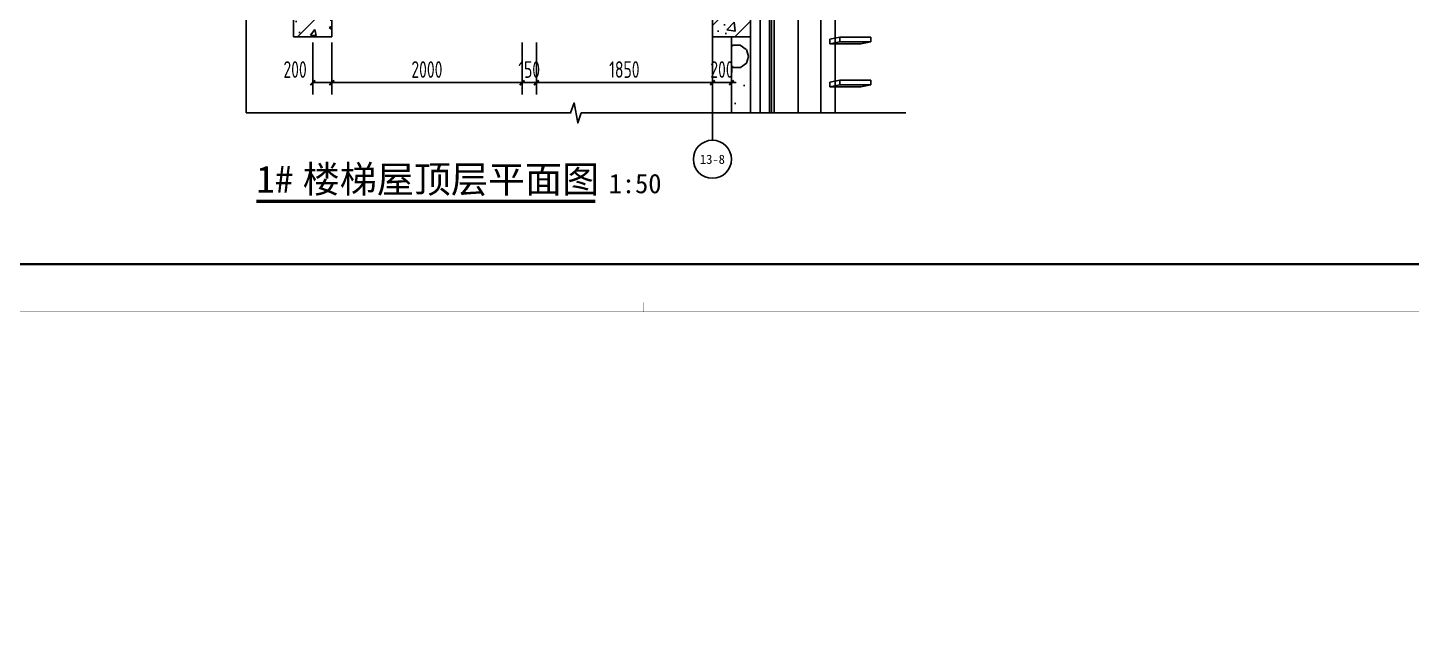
# Model space of a CAD drawing. Extents: x 116425 to 211028, y 11881 to 56060.
# Drawn here: x 136228 to 150766, y 11881 to 18243 of the extents above; entities that cross this region are included whole.
import ezdxf
from ezdxf.enums import TextEntityAlignment as Align
from ezdxf.xclip import XClip

# ---------------------------------------------------------------- set-up
doc = ezdxf.new("R2010")
doc.units = 0
doc.header["$LTSCALE"] = 1000
doc.header["$MEASUREMENT"] = 0
doc.header["$XCLIPFRAME"] = 0
doc.linetypes.add('X-104 13#平面$0$DASH', pattern=[0.35, 0.25, -0.1])
doc.linetypes.add('X-104 13#平面$0$DOTE', pattern=[2.42, 2, -0.2, 0.02, -0.2])
for name, color, linetype in [('01-标注_尺寸', 124, 'Continuous'), ('01-标注_符号', 200, 'Continuous'), ('01-标注_轴线坐标', 132, 'Continuous'), ('02-TEXT_轴号', 7, 'Continuous'), ('13#楼幕墙$0$A-C_玻璃幕墙', 140, 'Continuous'), ('13#楼幕墙$0$D-铝板', 181, 'Continuous'), ('DIM_SYMB', 3, 'Continuous'), ('X-104 13#平面$0$A-O_屋面', 201, 'Continuous'), ('X-104 13#平面$0$A-SUR_保温', 222, 'Continuous'), ('X-104 13#平面$0$A-TECH_结构', 21, 'Continuous'), ('X-104 13#平面$0$A_AXIS-轴线', 36, 'X-104 13#平面$0$DOTE'), ('X-104 13#平面$0$EH_石材', 116, 'Continuous'), ('X-104 13#平面$0$X-104 13#平面$0$A-TECH_结构', 21, 'Continuous'), ('X-104 13#平面$1$05-填充_天正', 26, 'Continuous'), ('X-104 13#平面$1$A_STR-砌块墙', 121, 'Continuous'), ('X-104 13#平面$1$A_STR-砼柱', 51, 'Continuous'), ('建-标注-文本', 254, 'Continuous')]:
    doc.layers.add(name, color=color, linetype=linetype)
doc.layers.add('104-13 B0核心筒$0$04-不打印_辅助线', color=165, linetype='Continuous', plot=False)
doc.styles.add('_TCH_AXIS', font='STXIHEI_0.TTF', dxfattribs={"width": 0.75})
doc.styles.add('_TCH_DIM_T3', font='ROS1', dxfattribs={"width": 0.8, "bigfont": 'JD'})
doc.styles.get("Standard").update_dxf_attribs({"font": 'STXIHEI_0.TTF'})
doc.dimstyles.new('_TCH_ARCH&&50', dxfattribs={"dimtxt": 175, "dimasz": 50, "dimexe": 125, "dimexo": 150, "dimgap": 50, "dimtad": 1, "dimdec": 0, "dimzin": 0, "dimdsep": 46, "dimtxsty": '_TCH_DIM_T3', "dimblk": 'ARCHTICK', "dimcen": 0.09, "dimclrt": 7, "dimazin": 2, "dimtfac": 1, "dimtdec": 0, "dimtix": 1, "dimtmove": 2, "dimatfit": 3, "dimfxl": 0, "dimtolj": 1, "dimtzin": 0, "dimarcsym": 0})
pattern_1 = [(45, (0, 0), (-176.7767, 176.7767), []), (50, (0, 0), (717.2602, -62.7521), [75, -825]), (355, (0, 0), (-138.7513, 752.192), [60, -660]), (100.4514, (59.8, -5.2), (578.5094, 689.4395), [63.7402, -701.142]), (46.1842, (0, 200), (1067.241, -165.519), [112.5, -1237.5]), (96.6356, (88.9, 186.2), (934.663, 974.118), [95.61, -1051.713]), (351.1842, (0, 200), (934.662, 974.119), [90, -990]), (21, (100, 150), (596.907, -402.619), [75, -825]), (326, (100, 150), (243.3153, 725.15), [60, -660]), (71.4514, (149.74, 116.45), (840.2226, 322.5305), [63.7402, -701.142]), (37.5, (0, 0), (12.15986, 332.89385), [0, -652, 0, -670, 0, -662.5]), (7.5, (0, 0), (263.0695, 394.4117), [0, -382, 0, -637, 0, -252.5]), (327.5, (-223, 0), (533.82244, -22.55487), [0, -250, 0, -780, 0, -1035]), (317.5, (-323, 0), (583.1862, 100.105), [0, -325, 0, -518, 0, -735])]

# ---------------------------------------------------------------- blocks, each defined once
blk = doc.blocks.new('X-104 13#平面$0$轴网')
at = {"layer": 'X-104 13#平面$0$A_AXIS-轴线', "linetype": 'X-104 13#平面$0$DOTE'}
blk.add_line((57500, -7401), (57500, 24620.3), dxfattribs=at)
blk = doc.blocks.new('图框-A1')
for points, const_width in [([(0, 0), (841, 0), (841, 594), (0, 594)], 0.05), ([(766, 584), (25, 584), (25, 10), (766, 10)], 0.5)]:
    blk.add_lwpolyline(points, close=True, dxfattribs=dict(const_width=const_width))
blk = doc.blocks.new('X-104 13#平面$0$zzzzx')
at = {"layer": 'X-104 13#平面$0$A_AXIS-轴线', "linetype": 'X-104 13#平面$0$DOTE'}
blk.add_line((57500, -7401), (57500, 28620.3), dxfattribs=at)
blk = doc.blocks.new('13#楼幕墙$0$llllei')
for p, q in [((325, 50), (0, 50)), ((0, 50), (0, 0)), ((0, 0), (325, 0)), ((325, 0), (325, 50))]:
    blk.add_line(p, q)
for points in [[(0, 50), (-105, 29)], [(-105, 29), (-105, -21)], [(0, 0), (-105, -21)], [(325, 0), (220, -21)], [(-105, -21), (220, -21)]]:
    blk.add_lwpolyline(points)
blk = doc.blocks.new('13#楼幕墙')
at = {"layer": '13#楼幕墙$0$A-C_玻璃幕墙'}
blk.add_line((58400, 123700), (58400, 143760), dxfattribs=at)
at = {"layer": '13#楼幕墙$0$D-铝板'}
blk.add_lwpolyline([(58790, 143760), (58640, 143760), (58640, 123600), (58790, 123450), (58790, 143760)], close=True, dxfattribs=at)
for p in [(58840, 133346), (58840, 132896)]:
    blk.add_blockref('13#楼幕墙$0$llllei', p, dxfattribs=at)
blk = doc.blocks.new('X-104 13#平面$0$A$C45D52E12')
at = {"layer": 'X-104 13#平面$0$X-104 13#平面$0$A-TECH_结构'}
blk.add_lwpolyline([(58300, -18800), (58300, 820), (53473, 4870), (38300, -3873), (38300, -8100), (12610, -8100), (4602, -2800), (-400, -2800), (-400, -20400), (22000, -20400), (22000, -18800)], close=True, dxfattribs=at)
blk = doc.blocks.new('X-104 13#平面')
at = {"layer": 'X-104 13#平面$1$05-填充_天正'}
h = blk.add_hatch(dxfattribs=at)
h.set_pattern_fill('钢筋混凝土', color=256, scale=100, style=0)
h.set_pattern_definition(pattern_1)
h.paths.add_polyline_path([(53100, 133400), (53500, 133400), (53500, 133800), (53100, 133800)])
h = blk.add_hatch(dxfattribs=at)
h.set_pattern_fill('钢筋混凝土', color=256, scale=100, style=0)
h.set_pattern_definition(pattern_1)
h.paths.add_polyline_path([(57500, 133400), (57900, 133400), (57900, 133800), (57500, 133800)])
h = blk.add_hatch(dxfattribs=at)
h.set_pattern_fill('加气混凝土', color=256, scale=100, style=0)
h.set_pattern_definition([(0, (354, -366), (600, 1200), [0, -1200]), (0, (-348, -528), (600, 1200), [0, -1200]), (0, (42, -540), (600, 1200), [0, -1200]), (0, (468, -186), (600, 1200), [0, -1200]), (0, (-30, -600), (600, 1200), [0, -1200]), (0, (588, 570), (600, 1200), [0, -1200]), (0, (222, 474), (600, 1200), [0, -1200]), (0, (414, 324), (600, 1200), [0, -1200]), (0, (-564, 300), (600, 1200), [0, -1200]), (0, (24, 246), (600, 1200), [0, -1200]), (0, (-204, -60), (600, 1200), [0, -1200]), (0, (-192, -510), (600, 1200), [0, -1200]), (0, (258, -558), (600, 1200), [0, -1200]), (0, (588, -30), (600, 1200), [0, -1200]), (0, (-534, -216), (600, 1200), [0, -1200]), (0, (-432, -12), (600, 1200), [0, -1200]), (0, (36, -96), (600, 1200), [0, -1200]), (0, (-132, -270), (600, 1200), [0, -1200]), (0, (-228, 126), (600, 1200), [0, -1200]), (0, (-78, 576), (600, 1200), [0, -1200]), (0, (-486, -468), (600, 1200), [0, -1200]), (0, (174, 330), (600, 1200), [0, -1200]), (0, (-384, 348), (600, 1200), [0, -1200]), (0, (-480, 504), (600, 1200), [0, -1200]), (130.601294, (514.286, 194.286), (-2999.999967, 3600.000016), [52.683, -22074.222]), (18.43495, (428.57, 217.14), (3000, 1200), [54.2105, -7535.256]), (90, (428.6, 165.7), (600, 1200), [51.429, -2348.571]), (161.56505, (480, 148.57), (-3000.00002, 1199.9999), [54.2105, -7535.256]), (53.1301, (480, 148.57), (600, 1200), [57.143, -5942.857]), (135, (525.7, -462.86), (-600.0001, 1199.9999), [48.487, -3345.625]), (45, (457.14, -462.86), (600, 1200), [48.487, -3345.625]), (135, (491.43, -497.14), (-600.0001, 1199.9999), [48.487, -3345.625]), (45, (491.43, -497.14), (600, 1200), [48.487, -3345.625]), (116.56505, (-51.4, 342.9), (-0.0001, 2400), [63.888, -1277.753]), (180, (-80, 400), (-600, 1200), [68.571, -1131.4285]), (63.43495, (-177.1, 342.9), (5e-06, 2400), [63.888, -1277.753]), (116.56505, (-148.6, 285.7), (-0.0001, 2400), [63.888, -1277.753]), (0, (-148.6, 285.7), (600, 1200), [68.571, -1131.4285]), (63.43495, (-80, 285.7), (5e-06, 2400), [63.888, -1277.753]), (107.102728, (400, -62.857), (-1799.999931, 6000.00001), [77.723, -32565.805]), (143.972626, (377.14, 11.43), (-11399.999855, 8399.99999), [77.723, -16244.04]), (180, (314.3, 57.1), (-600, 1200), [74.286, -1125.714]), (36.02737, (177.14, 11.43), (11399.999916, 8399.99991), [77.723, -16244.04]), (71.56505, (154.29, -57.14), (1800, 6000), [72.281, -7517.186]), (107.102728, (177.143, -131.43), (-1799.999931, 6000.00001), [77.723, -32565.805]), (143.972626, (240, -177.14), (-11399.999855, 8399.99999), [77.723, -16244.04]), (0, (240, -177.1), (600, 1200), [74.286, -1125.714]), (36.02737, (314.29, -177.14), (11399.999916, 8399.99991), [77.723, -16244.04]), (71.56505, (377.14, -131.43), (1800, 6000), [72.281, -7517.186]), (150.25512, (411.43, 497.14), (-1800, 1199.99999), [46.07, -9628.639]), (90, (371.4, 474.3), (600, 1200), [45.714, -2354.2855]), (29.74488, (371.43, 474.29), (1800, 1200), [46.07, -9628.639]), (116.56505, (131.4, -354.3), (-0.0001, 2400), [63.888, -1277.753]), (168.69007, (102.86, -297.14), (-5400, 1199.99997), [58.2745, -12179.371]), (41.185925, (0, -325.714), (14999.99991, 13199.999885), [60.744, -25451.604]), (90, (0, -382.86), (600, 1200), [57.143, -2342.857]), (138.814074, (45.714, -422.857), (-14999.999733, 13200.000084), [60.744, -25451.604]), (16.699244, (45.714, -422.857), (19799.99985, 5999.999937), [59.659, -24997.075]), (60.945396, (102.86, -405.714), (599.999998, 1199.99999), [58.832, -24650.679]), (109.983106, (-371.43, 148.57), (-3000.000011, 8399.999978), [66.884, -28024.395]), (155.556045, (-394.286, 211.43), (-7800.00003, 3599.999925), [69.046, -28930.263]), (24.443955, (-520, 211.43), (7800.000004, 3599.999983), [69.046, -28930.263]), (70.016893, (-542.857, 148.57), (3000.000009, 8399.99998), [66.884, -28024.395]), (109.983106, (-520, 85.714), (-3000.000011, 8399.999978), [66.884, -28024.395]), (160.01689, (-457.14, 62.86), (-3000, 1199.999945), [66.884, -13978.755]), (19.98311, (-457.14, 62.86), (2999.99998, 1200), [66.884, -13978.755]), (70.016893, (-394.286, 85.714), (3000.000009, 8399.99998), [66.884, -28024.395]), (122.00538, (74.29, 40), (-600.00008, 1199.99994), [53.9085, -11266.868]), (18.43495, (-5.71, 68.57), (3000, 1200), [54.2105, -7535.256]), (90, (-5.7, 17.14), (600, 1200), [51.429, -2348.571]), (161.56505, (45.71, 0), (-3000.00002, 1199.9999), [54.2105, -7535.256]), (54.46232, (45.714, 0), (4199.999994, 5999.99999), [49.156, -20596.423]), (116.56505, (-274.3, -251.4), (-0.0001, 2400), [63.888, -1277.753]), (180, (-302.9, -194.3), (-600, 1200), [62.857, -1137.143]), (59.03624, (-400, -251.43), (600, 1199.999994), [66.6395, -13927.644]), (120.96376, (-365.71, -308.57), (-600.00008, 1199.999945), [66.6395, -13927.644]), (0, (-365.7, -308.6), (600, 1200), [62.857, -1137.143]), (63.43495, (-302.9, -308.6), (5e-06, 2400), [63.888, -1277.753])])
h.paths.add_polyline_path([(57700, 127500), (57900, 127500), (57900, 133400), (57700, 133400)])
at = {"layer": 'X-104 13#平面$0$A-O_屋面'}
blk.add_lwpolyline([(58400, 123700), (58400, 143760), (53305, 148035), (37800, 139100), (37800, 135000), (12500, 135000), (4492.6, 140300), (-900, 140300), (-900, 122100), (22100, 122100), (22100, 123700)], close=True, dxfattribs=at)
at = {"layer": 'X-104 13#平面$0$A-SUR_保温'}
blk.add_line((58000, 133700), (58000, 127000), dxfattribs=at)
at = {"layer": 'X-104 13#平面$0$A-TECH_结构', "linetype": 'X-104 13#平面$0$DASH'}
blk.add_lwpolyline([(58100, 124000), (58100, 143620), (53261.3, 147680.2), (38100, 138926.8), (38100, 134700), (12409.7, 134700), (4402.3, 140000), (-600, 140000), (-600, 122400), (21800, 122400), (21800, 124000)], close=True, dxfattribs=at)
blk.add_lwpolyline([(57900, 143526.7), (53240, 147436.9), (38300, 138811.3), (38300, 134500), (12349.5, 134500), (4342.1, 139800), (-400, 139800), (-400, 122600), (21600, 122600), (21600, 124200), (57900, 124200), (57900, 143526.7)], dxfattribs=at)
at = {"layer": 'X-104 13#平面$0$EH_石材'}
blk.add_lwpolyline([(56250, 143000), (56250, 143250), (58150, 143250), (58150, 126850), (51900.4, 126850), (51900.4, 128100), (52150.4, 128100), (52150.4, 128070), (51930.4, 128070), (51930.4, 126880), (58120, 126880), (58120, 143220), (56280, 143220), (56280, 143000), (56250, 143000)], dxfattribs=at)
blk.add_lwpolyline([(52150.4, 131200), (52150.4, 131230), (51930.4, 131230), (51930.4, 134020), (52880, 134020), (52880, 140870), (53100, 140870), (53100, 140900), (52850, 140900), (52850, 134050), (51900.4, 134050), (51900.4, 131200)], close=True, dxfattribs=at)
at = {"layer": 'X-104 13#平面$1$A_STR-砌块墙'}
for p, q in [((57700, 133400), (57700, 127500)), ((57900, 133400), (57900, 127500))]:
    blk.add_line(p, q, dxfattribs=at)
at = {"layer": 'X-104 13#平面$1$A_STR-砼柱'}
for p, q in [((53100, 133800), (53100, 133400)), ((53500, 133400), (53500, 133800)), ((57500, 133800), (57500, 133400)), ((57900, 133400), (57900, 133800)), ((53100, 133400), (53500, 133400)), ((57500, 133400), (57900, 133400))]:
    blk.add_line(p, q, dxfattribs=at)
for name, p in [('X-104 13#平面$0$zzzzx', (0, 124800)), ('X-104 13#平面$0$A$C45D52E12', (-200, 142800)), ('X-104 13#平面$0$轴网', (0, 0))]:
    blk.add_blockref(name, p)
at = {"xscale": 100, "yscale": 100, "zscale": 100}
blk.add_blockref('图框-A1', (-10634.5, 42114.8), dxfattribs=at)
at = {"layer": 'X-104 13#平面$0$A-TECH_结构'}
blk.add_blockref('13#楼幕墙', (0, 0), dxfattribs=at)
blk = doc.blocks.new('104 轴线')
at = {"layer": 'Defpoints'}
blk.add_lwpolyline([(13135, -2670), (19996, 9914), (18926, 200140), (-165691, 199501, 0.064843), (-234306, 190322, 0.064894), (-298282, 163874), (-300993, 152958), (-177498, -41043), (-162540, -55229), (-143745, -84755), (-123037, -89354), (13135, -2670)], format="xyb", close=True, dxfattribs=at)
blk = doc.blocks.new('104-13 B0核心筒')
at = {"layer": '104-13 B0核心筒$0$04-不打印_辅助线'}
ref = blk.add_blockref('104 轴线', (287656, 163437), dxfattribs=dict(at, rotation=57.54087654753761))
XClip(ref).set_block_clipping_path([(-308258.2439484803, 159880.9876684749), (-256882.7738956955, 79110.5487782021), (-223300.1845035219, 100471.3503204154), (-274675.6545563068, 181241.7892106881)])
blk = doc.blocks.new('图框-A1+1-4')
for points, const_width in [([(0, 0), (1051, 0), (1051, 594), (0, 594)], 0.05), ([(976, 584), (25, 584), (25, 10), (976, 10)], 0.5)]:
    blk.add_lwpolyline(points, close=True, dxfattribs=dict(const_width=const_width))
at = {"const_width": 0.05}
blk.add_lwpolyline([(525.5, 0), (525.5, 2)], dxfattribs=at)
blk = doc.blocks.new('_ArchTick')
at = {"color": 0, "linetype": 'ByBlock', "const_width": 0.4}
blk.add_lwpolyline([(-0.5, -0.5), (0.5, 0.5)], dxfattribs=at)
blk = doc.blocks.new('*D441')
at = {"layer": '01-标注_尺寸', "color": 0, "lineweight": -2, "transparency": 16777216}
for p, q in [((139223, 18087), (139223, 17540)), ((139423, 18087), (139423, 17540)), ((139223, 17665), (139423, 17665))]:
    blk.add_line(p, q, dxfattribs=at)
at = {"layer": 'Defpoints', "color": 0, "transparency": 16777216}
for p in [(139223, 18237), (139423, 18237), (139423, 17665)]:
    blk.add_point(p, dxfattribs=at)
at = {"layer": '01-标注_尺寸', "color": 0, "lineweight": -2, "transparency": 16777216, "xscale": 50, "yscale": 50, "zscale": 50, "rotation": 180}
blk.add_blockref('_ArchTick', (139223, 17665), dxfattribs=at)
at = {"layer": '01-标注_尺寸', "color": 0, "lineweight": -2, "transparency": 16777216, "xscale": 50, "yscale": 50, "zscale": 50}
blk.add_blockref('_ArchTick', (139423, 17665), dxfattribs=at)
at = {"layer": '01-标注_尺寸', "color": 7, "transparency": 16777216, "insert": (139038, 17803), "char_height": 175, "attachment_point": 5, "style": '_TCH_DIM_T3'}
blk.add_mtext('\\A1;200', dxfattribs=at)
blk = doc.blocks.new('*D442')
at = {"layer": '01-标注_尺寸', "color": 0, "lineweight": -2, "transparency": 16777216}
for p, q in [((139423, 18087), (139423, 17540)), ((141423, 18087), (141423, 17540)), ((139423, 17665), (141423, 17665))]:
    blk.add_line(p, q, dxfattribs=at)
at = {"layer": 'Defpoints', "color": 0, "transparency": 16777216}
for p in [(139423, 18237), (141423, 18237), (141423, 17665)]:
    blk.add_point(p, dxfattribs=at)
at = {"layer": '01-标注_尺寸', "color": 0, "lineweight": -2, "transparency": 16777216, "xscale": 50, "yscale": 50, "zscale": 50, "rotation": 180}
blk.add_blockref('_ArchTick', (139423, 17665), dxfattribs=at)
at = {"layer": '01-标注_尺寸', "color": 0, "lineweight": -2, "transparency": 16777216, "xscale": 50, "yscale": 50, "zscale": 50}
blk.add_blockref('_ArchTick', (141423, 17665), dxfattribs=at)
at = {"layer": '01-标注_尺寸', "color": 7, "transparency": 16777216, "insert": (140423, 17803), "char_height": 175, "attachment_point": 5, "style": '_TCH_DIM_T3'}
blk.add_mtext('\\A1;2000', dxfattribs=at)
blk = doc.blocks.new('*D443')
at = {"layer": '01-标注_尺寸', "color": 0, "lineweight": -2, "transparency": 16777216}
for p, q in [((141423, 18087), (141423, 17540)), ((141573, 18087), (141573, 17540)), ((141423, 17665), (141373, 17665)), ((141423, 17665), (141573, 17665)), ((141573, 17665), (141623, 17665))]:
    blk.add_line(p, q, dxfattribs=at)
at = {"layer": 'Defpoints', "color": 0, "transparency": 16777216}
for p in [(141423, 18237), (141573, 18237), (141573, 17665)]:
    blk.add_point(p, dxfattribs=at)
at = {"layer": '01-标注_尺寸', "color": 0, "lineweight": -2, "transparency": 16777216, "xscale": 50, "yscale": 50, "zscale": 50}
blk.add_blockref('_ArchTick', (141423, 17665), dxfattribs=at)
at = {"layer": '01-标注_尺寸', "color": 0, "lineweight": -2, "transparency": 16777216, "xscale": 50, "yscale": 50, "zscale": 50, "rotation": 180}
blk.add_blockref('_ArchTick', (141573, 17665), dxfattribs=at)
at = {"layer": '01-标注_尺寸', "color": 7, "transparency": 16777216, "insert": (141498, 17803), "char_height": 175, "attachment_point": 5, "style": '_TCH_DIM_T3'}
blk.add_mtext('\\A1;150', dxfattribs=at)
blk = doc.blocks.new('*D444')
at = {"layer": '01-标注_尺寸', "color": 0, "lineweight": -2, "transparency": 16777216}
for p, q in [((141573, 18087), (141573, 17540)), ((143423, 18087), (143423, 17540)), ((141573, 17665), (143423, 17665))]:
    blk.add_line(p, q, dxfattribs=at)
at = {"layer": 'Defpoints', "color": 0, "transparency": 16777216}
for p in [(141573, 18237), (143423, 18237), (143423, 17665)]:
    blk.add_point(p, dxfattribs=at)
at = {"layer": '01-标注_尺寸', "color": 0, "lineweight": -2, "transparency": 16777216, "xscale": 50, "yscale": 50, "zscale": 50, "rotation": 180}
blk.add_blockref('_ArchTick', (141573, 17665), dxfattribs=at)
at = {"layer": '01-标注_尺寸', "color": 0, "lineweight": -2, "transparency": 16777216, "xscale": 50, "yscale": 50, "zscale": 50}
blk.add_blockref('_ArchTick', (143423, 17665), dxfattribs=at)
at = {"layer": '01-标注_尺寸', "color": 7, "transparency": 16777216, "insert": (142498, 17803), "char_height": 175, "attachment_point": 5, "style": '_TCH_DIM_T3'}
blk.add_mtext('\\A1;1850', dxfattribs=at)
blk = doc.blocks.new('*D445')
at = {"layer": '01-标注_尺寸', "color": 0, "lineweight": -2, "transparency": 16777216}
for p, q in [((143423, 18087), (143423, 17540)), ((143623, 18087), (143623, 17540)), ((143423, 17665), (143373, 17665)), ((143423, 17665), (143623, 17665)), ((143623, 17665), (143673, 17665))]:
    blk.add_line(p, q, dxfattribs=at)
at = {"layer": 'Defpoints', "color": 0, "transparency": 16777216}
for p in [(143423, 18237), (143623, 18237), (143623, 17665)]:
    blk.add_point(p, dxfattribs=at)
at = {"layer": '01-标注_尺寸', "color": 0, "lineweight": -2, "transparency": 16777216, "xscale": 50, "yscale": 50, "zscale": 50}
blk.add_blockref('_ArchTick', (143423, 17665), dxfattribs=at)
at = {"layer": '01-标注_尺寸', "color": 0, "lineweight": -2, "transparency": 16777216, "xscale": 50, "yscale": 50, "zscale": 50, "rotation": 180}
blk.add_blockref('_ArchTick', (143623, 17665), dxfattribs=at)
at = {"layer": '01-标注_尺寸', "color": 7, "transparency": 16777216, "insert": (143523, 17803), "char_height": 175, "attachment_point": 5, "style": '_TCH_DIM_T3'}
blk.add_mtext('\\A1;200', dxfattribs=at)

msp = doc.modelspace()

# ---------------------------------------------------------------- linework, layer by layer
at = {"layer": '01-标注_符号'}
for points in [[(138522.9, 17346.4), (138522.9, 22840.1), (138417.9, 22878.4), (138627.9, 22915.4), (138522.9, 22952.6), (138522.9, 28446.4)], [(138522.9, 17346.4), (141932.4, 17346.4), (141970.6, 17451.4), (142007.6, 17241.4), (142044.9, 17346.4), (145454.3, 17346.4)]]:
    msp.add_lwpolyline(points, dxfattribs=at)
at = {"layer": '01-标注_轴线坐标'}
msp.add_line((143422.9, 17910.2), (143422.9, 17060.2), dxfattribs=at)
msp.add_circle((143422.9, 16860.2), 200, dxfattribs=at)
at = {"layer": 'DIM_SYMB', "const_width": 35}
msp.add_lwpolyline([(138631.1, 16419), (142193.1, 16419)], dxfattribs=at)

# ---------------------------------------------------------------- block references
at = {"xscale": 50, "yscale": 50, "zscale": 50}
msp.add_blockref('图框-A1+1-4', (116426.7, 15258.1), dxfattribs=at)
ref = msp.add_blockref('104-13 B0核心筒', (81722.9, 25058.1))
XClip(ref).set_block_clipping_path([(52799.9999997682, 5800.0000000778), (58406.23745752, 18900.000000001)])
ref = msp.add_blockref('X-104 13#平面', (89222.9, 25058.1))
XClip(ref).set_block_clipping_path([(52600.0000000065, 7800.0004171911), (60173.8070770114, 18900)])
ref = msp.add_blockref('X-104 13#平面', (144576.5, -38678.8))
XClip(ref).set_block_clipping_path([(47300.0000000066, 70599.9999999998), (54100.0000000072, 81199.9999999998)])
ref = msp.add_blockref('X-104 13#平面', (66922.9, -52853.6))
XClip(ref).set_block_clipping_path([(52600.0000000065, 70199.9999999997), (60200, 81300)])
ref = msp.add_blockref('X-104 13#平面', (85922.9, -115253.6))
XClip(ref).set_block_clipping_path([(52600.000000007, 132600.000417191), (59223.651438209, 143700.0000000006)])

# ---------------------------------------------------------------- texts
at = {"layer": '02-TEXT_轴号', "style": '_TCH_AXIS', "width": 0.926829}
msp.add_text('13-8', height=96.8, dxfattribs=at).set_placement((143291.5, 16811.8), (143554.3, 16811.8), align=Align.FIT)
at = {"layer": '建-标注-文本'}
for s, height, p in [('1#', 285.43, (138631.1, 16507.9)), ('楼梯屋顶层平面图', 285.43, (139117.9, 16507.9)), ('1:50', 203.88, (142333.1, 16503.3))]:
    msp.add_text(s, height=height, dxfattribs=at).set_placement(p)

# ---------------------------------------------------------------- dimensions: what is measured, and where the dimension line sits
at = {"layer": '01-标注_尺寸'}
dim = msp.add_linear_dim(base=(139422.9, 17665.1), p1=(139222.9, 18237.5), p2=(139422.9, 18237.5), angle=0, dimstyle='_TCH_ARCH&&50', dxfattribs=at)
dim.commit()
dim.dimension.update_dxf_attribs({"geometry": '*D441', "text_midpoint": (139037.9, 17802.6), "dimtype": 161})
for p1, p2, picture, middle in [((139422.9, 18237.5), (141422.9, 18237.5), '*D442', (140422.9, 17802.6)), ((141422.9, 18237.5), (141572.9, 18237.5), '*D443', (141497.9, 17802.6)), ((141572.9, 18237.5), (143422.9, 18237.5), '*D444', (142497.9, 17802.6)), ((143422.9, 18237.5), (143622.9, 18237.5), '*D445', (143522.9, 17802.6))]:
    dim = msp.add_aligned_dim(p1=p1, p2=p2, distance=-572.4, dimstyle='_TCH_ARCH&&50', dxfattribs=at)
    dim.commit()
    dim.dimension.update_dxf_attribs({"geometry": picture, "text_midpoint": middle})

doc.saveas('drawing.dxf')
